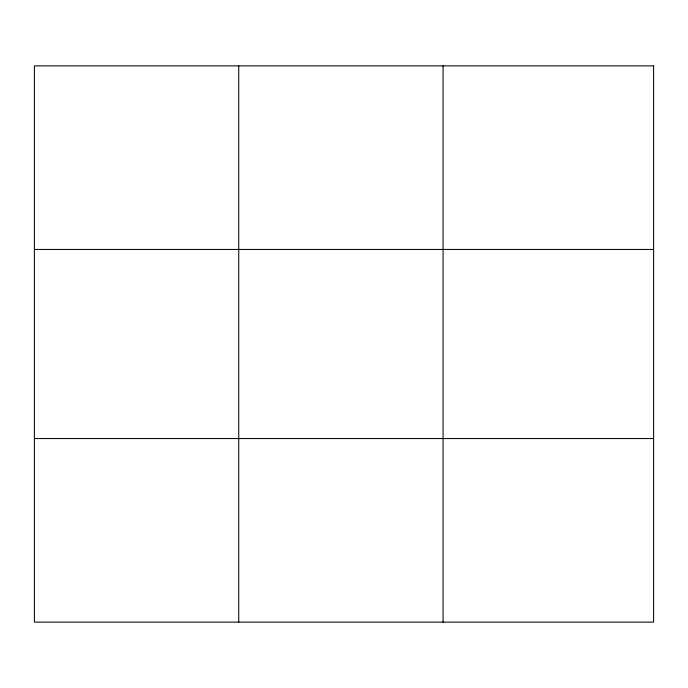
<?xml version="1.0" encoding="UTF-8"?>
<svg xmlns="http://www.w3.org/2000/svg" width="688" height="688" viewBox="0 0 688 688"><rect width="100%" height="100%" fill="white"/><g stroke="black" fill="none" stroke-linecap="round" stroke-linejoin="round"><path stroke-width="1.03" d="M238.736 622.124L238.736 65.876M443.072 622.124L443.072 65.876M34.4 249.443L653.6 249.443M34.4 438.557L653.6 438.557M653.6 65.876L653.6 622.124L34.4 622.124L34.4 65.876L653.6 65.876"/></g></svg>
